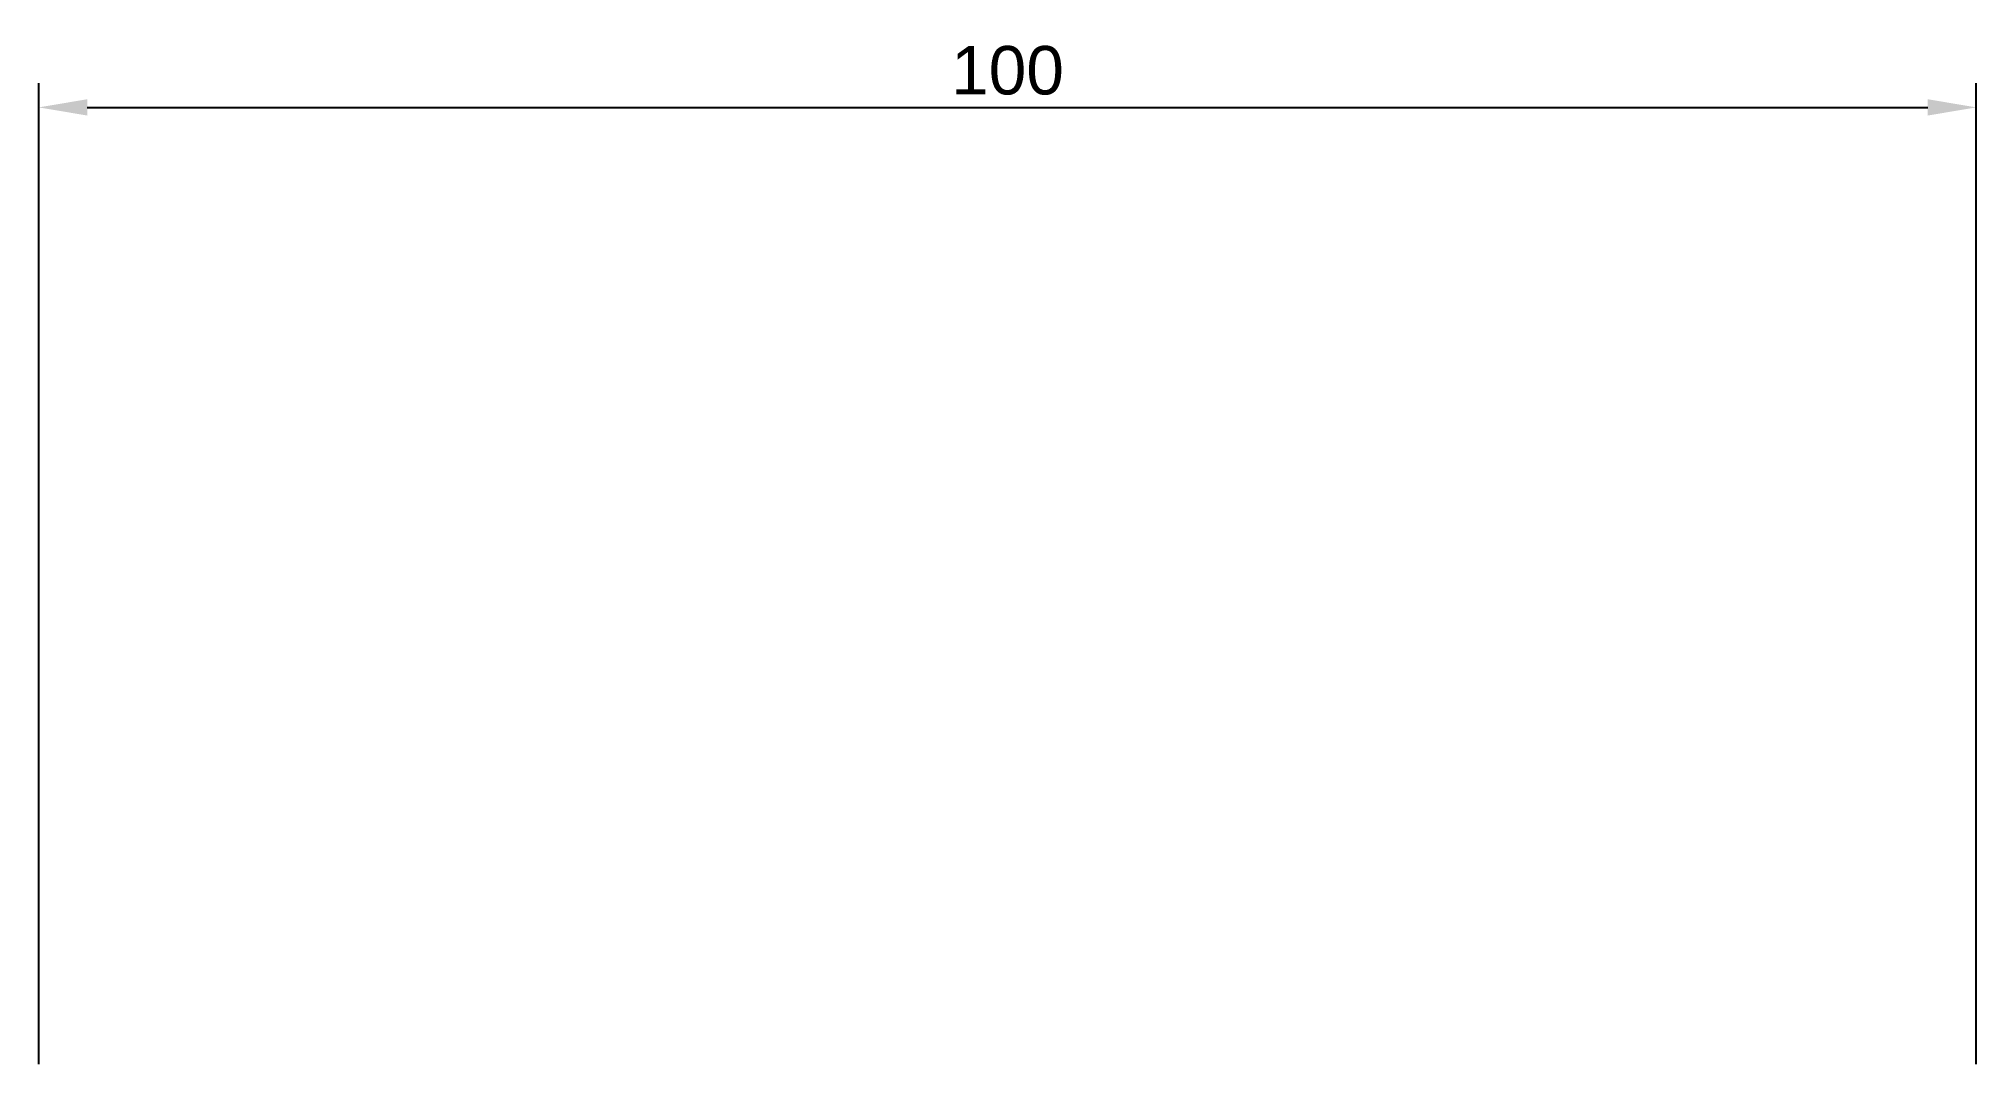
# Model space of a CAD drawing. Header units: millimetres. Extents: x 0 to 100, y 0 to 54.
import ezdxf

# ---------------------------------------------------------------- set-up
doc = ezdxf.new("R2010")
doc.units = ezdxf.units.MM
doc.styles.get("Standard").update_dxf_attribs({"font": 'arial.ttf'})
doc.dimstyles.new('ISO-25', dxfattribs={"dimtxt": 2.5, "dimasz": 2.5, "dimexe": 1.25, "dimexo": 0.625, "dimtad": 1, "dimtxsty": 'Standard', "dimcen": 2.5, "dimadec": 0, "dimazin": 0, "dimtfac": 1, "dimtmove": 0, "dimatfit": 3, "dimfxl": 0, "dimarcsym": 0})

# ---------------------------------------------------------------- blocks, each defined once
blk = doc.blocks.new('*D1')
at = {"color": 0, "lineweight": -2, "transparency": 16777216}
for p, q in [((0, 0.62), (0, 51.25)), ((100, 0.62), (100, 51.25)), ((2.5, 50), (97.5, 50))]:
    blk.add_line(p, q, dxfattribs=at)
at = {"color": 0, "transparency": 16777216}
for points in [[(2.5, 50.42), (2.5, 49.58), (0, 50)], [(97.5, 50.42), (97.5, 49.58), (100, 50)]]:
    blk.add_solid(points, dxfattribs=at)
at = {"layer": 'Defpoints', "color": 0, "transparency": 16777216}
for p in [(100, 50), (0, 0), (100, 0)]:
    blk.add_point(p, dxfattribs=at)
at = {"color": 0, "transparency": 16777216, "insert": (50, 51.9), "char_height": 2.5, "attachment_point": 5}
blk.add_mtext('100', dxfattribs=at)

msp = doc.modelspace()

# ---------------------------------------------------------------- dimensions: what is measured, and where the dimension line sits
dim = msp.add_linear_dim(base=(100, 50), p1=(0, 0), p2=(100, 0), dimstyle='ISO-25')
dim.commit()
dim.dimension.update_dxf_attribs({"geometry": '*D1', "text_midpoint": (50, 51.901)})

doc.saveas('drawing.dxf')
